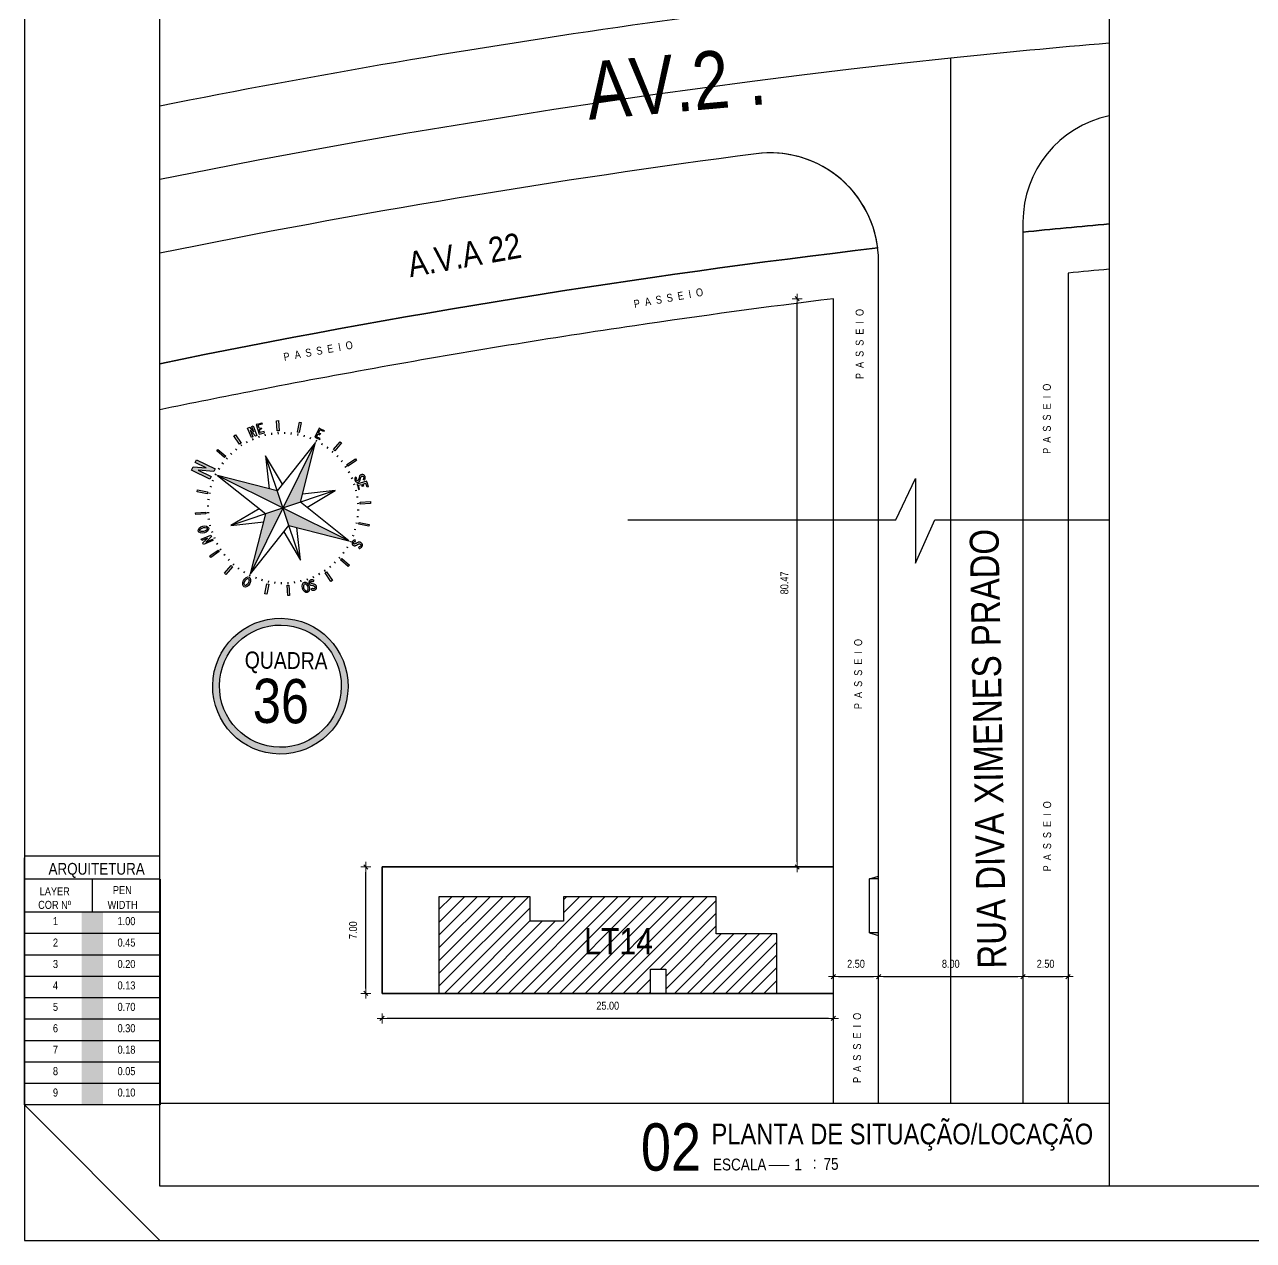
# Model space of a CAD drawing. Header units: millimetres. Extents: x -677 to -23, y -135 to 1112.
# Drawn here: x -85.7 to -68.68, y 838.58 to 855.41 of the extents above; entities that cross this region are included whole.
import ezdxf
from ezdxf.enums import TextEntityAlignment as Align

# ---------------------------------------------------------------- set-up
doc = ezdxf.new("R2010")
doc.units = ezdxf.units.MM
doc.header["$LTSCALE"] = 20
doc.header["$MEASUREMENT"] = 0
doc.header["$PDSIZE"] = -5
for name, pattern in [('CONTINU', [0]), ('DASHDOT', [1, 0.5, -0.25, 0, -0.25]), ('DASHED2', [0.375, 0.25, -0.125])]:
    doc.linetypes.add(name, pattern=pattern)
doc.layers.get('0').update_dxf_attribs({"linetype": 'CONTINUOUS'})
doc.layers.get('Defpoints').update_dxf_attribs({"linetype": 'CONTINUOUS'})
for name, color, linetype in [('AR-ALV', 5, 'CONTINUOUS'), ('Bra-Rua Calçadas', 1, 'CONTINUOUS'), ('E-txt-g', 3, 'CONTINUOUS'), ('E-TXT-Y', 2, 'CONTINUOUS'), ('EIXO DAS VIAS', 252, 'DASHDOT'), ('Lotes', 2, 'CONTINUOUS'), ("PRANCHA - PROJETU'S", 7, 'CONTINUOUS'), ('TXT', 2, 'CONTINUOUS')]:
    doc.layers.add(name, color=color, linetype=linetype)
for name, color, linetype, lineweight in [('E-Pen-C', 4, 'CONTINUOUS', 15), ('E-Pen-G', 3, 'CONTINUOUS', 30), ('E-Txt-W', 7, 'CONTINUOUS', 20)]:
    doc.layers.add(name, color=color, linetype=linetype, lineweight=lineweight)
doc.styles.add('F2', font='swissc.ttf')
doc.styles.add('STYLE1', font='sanss___.ttf')
doc.dimstyles.new('DIMENSION-1', dxfattribs={"dimtxt": 0.11, "dimasz": 0.07, "dimexe": 1, "dimexo": 0, "dimgap": 0.12, "dimtad": 1, "dimzin": 7, "dimdsep": 46, "dimtxsty": 'F2', "dimblk1": 'TRACO', "dimblk2": 'TRACO', "dimsah": 1, "dimcen": 1, "dimse1": 1, "dimse2": 1, "dimclrd": 256, "dimclre": 256, "dimclrt": 6, "dimadec": 0, "dimazin": 0, "dimtfac": 1, "dimtix": 1, "dimtmove": 2, "dimatfit": 3, "dimldrblk": 'TRACO', "dimfxl": 1, "dimtolj": 1, "dimtzin": 0, "dimarcsym": 0})

# ---------------------------------------------------------------- blocks, each defined once
blk = doc.blocks.new('al-norte')
at = {"layer": 'TXT'}
for points in [[(0.055, 2.221), (-0.065, 2.532), (-0.092, 2.532), (-0.167, 2.532), (-0.167, 2.01), (-0.092, 2.01), (-0.092, 2.379), (0.055, 2.001), (0.131, 2.001), (0.131, 2.531), (0.055, 2.531)], [(0.007, 1.875), (0, 0), (0.333, 0.33)]]:
    blk.add_hatch(color=7, dxfattribs=at).paths.add_polyline_path(points)
h = blk.add_hatch(color=7, dxfattribs=at)
h.paths.add_polyline_path([(0, 0), (0.33, -0.333), (1.875, -0.007)])
h.paths.add_polyline_path([(0, 0), (-0.333, -0.33), (-0.007, -1.875)])
h.paths.add_polyline_path([(0, 0), (-0.33, 0.333), (-1.875, 0.007)])
at = {"layer": 'TXT', "color": 7}
for p, q in [((-0.092, 2.532), (-0.065, 2.532)), ((-0.065, 2.532), (0.055, 2.221)), ((0.055, 2.001), (-0.092, 2.379)), ((-1.135, 1.932), (-1.094, 1.956)), ((-1.003, 1.705), (-1.135, 1.932)), ((-1.094, 1.956), (-0.963, 1.728)), ((-0.596, 2.16), (-0.551, 2.172)), ((-0.528, 1.906), (-0.596, 2.16)), ((-0.551, 2.172), (-0.483, 1.919)), ((-0.483, 1.919), (-0.528, 1.906)), ((-0.323, 1.871), (-0.331, 1.917)), ((-0.159, 1.892), (-0.163, 1.938)), ((0.007, 1.898), (0.007, 1.945)), ((0.172, 1.891), (0.176, 1.937)), ((0.336, 1.868), (0.344, 1.915)), ((-1.083, 1.559), (-1.11, 1.597)), ((-0.963, 1.728), (-1.003, 1.705)), ((-0.943, 1.647), (-0.967, 1.688)), ((-0.796, 1.723), (-0.816, 1.766)), ((-0.643, 1.786), (-0.659, 1.83)), ((-0.485, 1.835), (-0.497, 1.881)), ((0.007, 1.875), (-0.33, 0.333)), ((-0.007, -1.875), (0.007, 1.875)), ((0.333, 0.33), (0.007, 1.875)), ((0.498, 1.832), (0.51, 1.877)), ((0.656, 1.782), (0.672, 1.826)), ((0.808, 1.718), (0.828, 1.76)), ((0.955, 1.641), (0.979, 1.681)), ((1.094, 1.551), (1.121, 1.59)), ((1.343, 1.446), (1.415, 1.635)), ((1.476, 1.683), (1.417, 1.527)), ((1.466, 1.692), (1.476, 1.683)), ((-1.736, 1.416), (-1.711, 1.444)), ((-1.54, 1.244), (-1.736, 1.416)), ((-1.711, 1.444), (-1.702, 1.454)), ((-1.702, 1.454), (-1.546, 1.396)), ((-1.662, 1.499), (-1.637, 1.528)), ((-1.546, 1.396), (-1.662, 1.499)), ((-1.654, 1.393), (-1.515, 1.272)), ((-1.463, 1.324), (-1.654, 1.393)), ((-1.637, 1.528), (-1.438, 1.353)), ((-1.515, 1.272), (-1.54, 1.244)), ((-1.438, 1.353), (-1.463, 1.324)), ((-1.338, 1.347), (-1.371, 1.38)), ((-1.215, 1.459), (-1.245, 1.495)), ((1.225, 1.45), (1.256, 1.486)), ((1.347, 1.338), (1.38, 1.371)), ((1.538, 1.43), (1.572, 1.393)), ((1.561, 1.452), (1.596, 1.414)), ((1.596, 1.414), (1.572, 1.393)), ((-1.949, 1.106), (-1.925, 1.146)), ((-1.721, 0.975), (-1.949, 1.106)), ((-1.925, 1.146), (-1.698, 1.015)), ((-1.698, 1.015), (-1.721, 0.975)), ((-1.641, 0.955), (-1.681, 0.979)), ((-1.551, 1.094), (-1.59, 1.121)), ((-1.45, 1.225), (-1.486, 1.256)), ((-0.998, -0.991), (0.998, 0.991)), ((-0.285, 0.538), (-0.991, 0.998)), ((0.991, -0.998), (-0.991, 0.998)), ((-0.991, 0.998), (-0.536, 0.289)), ((0.998, 0.991), (0.289, 0.536)), ((0.538, 0.285), (0.998, 0.991)), ((1.459, 1.215), (1.495, 1.245)), ((1.559, 1.083), (1.597, 1.11)), ((1.647, 0.943), (1.688, 0.967)), ((1.705, 1.003), (1.932, 1.135)), ((1.728, 0.963), (1.705, 1.003)), ((1.956, 1.094), (1.728, 0.963)), ((1.932, 1.135), (1.956, 1.094)), ((-1.782, 0.656), (-1.826, 0.672)), ((-1.718, 0.808), (-1.76, 0.828)), ((1.723, 0.796), (1.766, 0.816)), ((1.786, 0.643), (1.83, 0.659)), ((-2.169, 0.564), (-2.156, 0.609)), ((-1.915, 0.496), (-2.169, 0.564)), ((-2.156, 0.609), (-1.903, 0.541)), ((-1.903, 0.541), (-1.915, 0.496)), ((-1.868, 0.336), (-1.915, 0.344)), ((-1.832, 0.498), (-1.877, 0.51)), ((-1.875, 0.007), (-0.33, 0.333)), ((1.875, -0.007), (0.333, 0.33)), ((1.835, 0.485), (1.881, 0.497)), ((1.871, 0.323), (1.917, 0.331)), ((-1.898, 0.007), (-1.945, 0.007)), ((-1.891, 0.172), (-1.937, 0.176)), ((-1.875, 0.007), (-0.333, -0.33)), ((-1.875, 0.007), (1.875, -0.007)), ((1.892, 0.159), (1.938, 0.163)), ((1.986, 0.075), (1.986, 0.034)), ((2.246, 0.075), (1.986, 0.075)), ((1.986, 0.034), (1.986, -0.068)), ((2.017, 0.034), (2.1, 0.034)), ((2.017, -0.068), (2.017, 0.034)), ((2.1, 0.034), (2.1, -0.017)), ((2.132, 0.034), (2.214, 0.034)), ((2.132, 0.034), (2.132, -0.017)), ((2.214, -0.068), (2.214, 0.034)), ((2.246, 0.034), (2.246, 0.075)), ((2.246, 0.034), (2.246, -0.068)), ((-1.892, -0.159), (-1.938, -0.163)), ((-0.538, -0.285), (-0.998, -0.991)), ((0.33, -0.333), (1.875, -0.007)), ((0.991, -0.998), (0.536, -0.289)), ((1.891, -0.172), (1.937, -0.176)), ((1.898, -0.007), (1.945, -0.007)), ((1.986, -0.068), (2.017, -0.068)), ((2.132, -0.017), (2.1, -0.017)), ((2.246, -0.068), (2.214, -0.068)), ((-2.172, -0.551), (-1.919, -0.483)), ((-2.16, -0.596), (-2.172, -0.551)), ((-1.906, -0.528), (-2.16, -0.596)), ((-1.919, -0.483), (-1.906, -0.528)), ((-1.871, -0.323), (-1.917, -0.331)), ((-1.835, -0.485), (-1.881, -0.497)), ((-0.998, -0.991), (-0.289, -0.536)), ((-0.333, -0.33), (-0.007, -1.875)), ((-0.007, -1.875), (0.33, -0.333)), ((0.285, -0.538), (0.991, -0.998)), ((1.832, -0.498), (1.877, -0.51)), ((1.868, -0.336), (1.915, -0.344)), ((1.903, -0.541), (1.915, -0.496)), ((2.156, -0.609), (1.903, -0.541)), ((1.915, -0.496), (2.169, -0.564)), ((2.169, -0.564), (2.156, -0.609)), ((-1.786, -0.643), (-1.83, -0.659)), ((-1.723, -0.796), (-1.766, -0.816)), ((-1.647, -0.943), (-1.688, -0.967)), ((1.718, -0.808), (1.76, -0.828)), ((1.782, -0.656), (1.826, -0.672)), ((-1.956, -1.094), (-1.728, -0.963)), ((-1.932, -1.135), (-1.956, -1.094)), ((-1.705, -1.003), (-1.932, -1.135)), ((-1.728, -0.963), (-1.705, -1.003)), ((-1.559, -1.083), (-1.597, -1.11)), ((-1.459, -1.215), (-1.495, -1.245)), ((1.45, -1.225), (1.486, -1.256)), ((1.551, -1.094), (1.59, -1.121)), ((1.641, -0.955), (1.681, -0.979)), ((1.698, -1.015), (1.721, -0.975)), ((1.925, -1.146), (1.698, -1.015)), ((1.721, -0.975), (1.949, -1.106)), ((1.949, -1.106), (1.925, -1.146)), ((-1.556, -1.565), (-1.514, -1.564)), ((-1.556, -1.565), (-1.555, -1.58)), ((-1.516, -1.579), (-1.514, -1.564)), ((-1.454, -1.487), (-1.455, -1.494)), ((-1.455, -1.494), (-1.455, -1.502)), ((-1.455, -1.502), (-1.454, -1.51)), ((-1.453, -1.479), (-1.454, -1.487)), ((-1.454, -1.51), (-1.451, -1.525)), ((-1.451, -1.471), (-1.453, -1.479)), ((-1.448, -1.464), (-1.451, -1.471)), ((-1.451, -1.525), (-1.443, -1.555)), ((-1.444, -1.457), (-1.448, -1.464)), ((-1.439, -1.451), (-1.444, -1.457)), ((-1.443, -1.555), (-1.44, -1.57)), ((-1.44, -1.57), (-1.439, -1.578)), ((-1.434, -1.445), (-1.439, -1.451)), ((-1.428, -1.44), (-1.434, -1.445)), ((-1.421, -1.436), (-1.428, -1.44)), ((-1.414, -1.432), (-1.421, -1.436)), ((-1.407, -1.43), (-1.414, -1.432)), ((-1.411, -1.497), (-1.41, -1.49)), ((-1.409, -1.513), (-1.411, -1.497)), ((-1.41, -1.49), (-1.409, -1.486)), ((-1.409, -1.486), (-1.408, -1.483)), ((-1.406, -1.528), (-1.409, -1.513)), ((-1.408, -1.483), (-1.404, -1.476)), ((-1.399, -1.429), (-1.407, -1.43)), ((-1.4, -1.558), (-1.406, -1.528)), ((-1.404, -1.476), (-1.398, -1.471)), ((-1.397, -1.573), (-1.4, -1.558)), ((-1.391, -1.428), (-1.399, -1.429)), ((-1.398, -1.471), (-1.391, -1.467)), ((-1.383, -1.428), (-1.391, -1.428)), ((-1.391, -1.467), (-1.387, -1.466)), ((-1.387, -1.466), (-1.383, -1.465)), ((-1.375, -1.429), (-1.383, -1.428)), ((-1.383, -1.465), (-1.38, -1.465)), ((-1.347, -1.338), (-1.38, -1.371)), ((-1.38, -1.465), (-1.376, -1.467)), ((-1.376, -1.467), (-1.372, -1.468)), ((-1.368, -1.43), (-1.375, -1.429)), ((-1.372, -1.468), (-1.369, -1.471)), ((-1.369, -1.471), (-1.363, -1.476)), ((-1.36, -1.432), (-1.368, -1.43)), ((-1.363, -1.476), (-1.358, -1.482)), ((-1.353, -1.436), (-1.36, -1.432)), ((-1.358, -1.482), (-1.354, -1.489)), ((-1.354, -1.489), (-1.352, -1.496)), ((-1.347, -1.44), (-1.353, -1.436)), ((-1.352, -1.496), (-1.35, -1.503)), ((-1.35, -1.511), (-1.351, -1.527)), ((-1.351, -1.527), (-1.312, -1.53)), ((-1.35, -1.503), (-1.35, -1.511)), ((-1.341, -1.445), (-1.347, -1.44)), ((-1.335, -1.45), (-1.341, -1.445)), ((-1.33, -1.456), (-1.335, -1.45)), ((-1.325, -1.463), (-1.33, -1.456)), ((-1.321, -1.469), (-1.325, -1.463)), ((-1.318, -1.476), (-1.321, -1.469)), ((-1.315, -1.484), (-1.318, -1.476)), ((-1.313, -1.491), (-1.315, -1.484)), ((-1.313, -1.499), (-1.313, -1.491)), ((-1.312, -1.53), (-1.313, -1.499)), ((-1.225, -1.45), (-1.256, -1.486)), ((-1.094, -1.551), (-1.121, -1.59)), ((1.083, -1.559), (1.11, -1.597)), ((1.215, -1.459), (1.245, -1.495)), ((1.354, -1.453), (1.278, -1.521)), ((1.278, -1.521), (1.299, -1.545)), ((1.299, -1.545), (1.375, -1.476)), ((1.338, -1.347), (1.371, -1.38)), ((1.385, -1.425), (1.354, -1.453)), ((1.375, -1.476), (1.43, -1.538)), ((1.559, -1.619), (1.385, -1.425)), ((1.43, -1.538), (1.393, -1.572)), ((1.414, -1.596), (1.393, -1.572)), ((1.452, -1.561), (1.414, -1.596)), ((1.429, -1.375), (1.428, -1.383)), ((1.428, -1.383), (1.428, -1.391)), ((1.428, -1.391), (1.429, -1.399)), ((1.43, -1.368), (1.429, -1.375)), ((1.429, -1.399), (1.43, -1.407)), ((1.432, -1.36), (1.43, -1.368)), ((1.43, -1.407), (1.432, -1.414)), ((1.436, -1.353), (1.432, -1.36)), ((1.432, -1.414), (1.436, -1.421)), ((1.44, -1.347), (1.436, -1.353)), ((1.436, -1.421), (1.44, -1.428)), ((1.445, -1.341), (1.44, -1.347)), ((1.44, -1.428), (1.445, -1.434)), ((1.45, -1.335), (1.445, -1.341)), ((1.445, -1.434), (1.451, -1.439)), ((1.456, -1.33), (1.45, -1.335)), ((1.451, -1.439), (1.457, -1.444)), ((1.452, -1.561), (1.507, -1.623)), ((1.463, -1.325), (1.456, -1.33)), ((1.457, -1.444), (1.464, -1.448)), ((1.469, -1.321), (1.463, -1.325)), ((1.464, -1.448), (1.471, -1.451)), ((1.465, -1.38), (1.467, -1.376)), ((1.465, -1.383), (1.465, -1.38)), ((1.466, -1.387), (1.465, -1.383)), ((1.467, -1.391), (1.466, -1.387)), ((1.467, -1.376), (1.468, -1.372)), ((1.471, -1.398), (1.467, -1.391)), ((1.468, -1.372), (1.471, -1.369)), ((1.476, -1.318), (1.469, -1.321)), ((1.471, -1.369), (1.476, -1.363)), ((1.476, -1.404), (1.471, -1.398)), ((1.471, -1.451), (1.479, -1.453)), ((1.484, -1.315), (1.476, -1.318)), ((1.476, -1.363), (1.482, -1.358)), ((1.483, -1.408), (1.476, -1.404)), ((1.479, -1.453), (1.487, -1.454)), ((1.482, -1.358), (1.489, -1.354)), ((1.486, -1.409), (1.483, -1.408)), ((1.491, -1.313), (1.484, -1.315)), ((1.49, -1.41), (1.486, -1.409)), ((1.487, -1.454), (1.494, -1.455)), ((1.489, -1.354), (1.496, -1.352)), ((1.497, -1.411), (1.49, -1.41)), ((1.499, -1.313), (1.491, -1.313)), ((1.494, -1.455), (1.502, -1.455)), ((1.496, -1.352), (1.503, -1.35)), ((1.513, -1.409), (1.497, -1.411)), ((1.53, -1.312), (1.499, -1.313)), ((1.502, -1.455), (1.51, -1.454)), ((1.503, -1.35), (1.511, -1.35)), ((1.51, -1.454), (1.525, -1.451)), ((1.511, -1.35), (1.527, -1.351)), ((1.528, -1.406), (1.513, -1.409)), ((1.525, -1.451), (1.555, -1.443)), ((1.527, -1.351), (1.53, -1.312)), ((1.558, -1.4), (1.528, -1.406)), ((1.555, -1.443), (1.57, -1.44)), ((1.573, -1.397), (1.558, -1.4)), ((1.579, -1.516), (1.564, -1.514)), ((1.565, -1.556), (1.564, -1.514)), ((1.565, -1.556), (1.58, -1.555)), ((1.57, -1.44), (1.578, -1.439)), ((1.589, -1.395), (1.573, -1.397)), ((1.578, -1.439), (1.586, -1.439)), ((1.587, -1.516), (1.579, -1.516)), ((1.58, -1.555), (1.595, -1.553)), ((1.586, -1.439), (1.594, -1.439)), ((1.595, -1.515), (1.587, -1.516)), ((1.596, -1.395), (1.589, -1.395)), ((1.594, -1.439), (1.602, -1.44)), ((1.602, -1.513), (1.595, -1.515)), ((1.595, -1.553), (1.61, -1.549)), ((1.604, -1.395), (1.596, -1.395)), ((1.602, -1.44), (1.609, -1.442)), ((1.609, -1.51), (1.602, -1.513)), ((1.612, -1.396), (1.604, -1.395)), ((1.609, -1.442), (1.616, -1.446)), ((1.616, -1.506), (1.609, -1.51)), ((1.61, -1.549), (1.624, -1.544)), ((1.619, -1.399), (1.612, -1.396)), ((1.616, -1.446), (1.622, -1.451)), ((1.623, -1.501), (1.616, -1.506)), ((1.626, -1.402), (1.619, -1.399)), ((1.622, -1.451), (1.628, -1.457)), ((1.628, -1.495), (1.623, -1.501)), ((1.624, -1.544), (1.631, -1.54)), ((1.633, -1.406), (1.626, -1.402)), ((1.628, -1.457), (1.631, -1.465)), ((1.632, -1.488), (1.628, -1.495)), ((1.631, -1.465), (1.633, -1.473)), ((1.631, -1.54), (1.638, -1.536)), ((1.633, -1.484), (1.632, -1.488)), ((1.639, -1.41), (1.633, -1.406)), ((1.633, -1.473), (1.634, -1.481)), ((1.634, -1.481), (1.633, -1.484)), ((1.638, -1.536), (1.644, -1.532)), ((1.645, -1.416), (1.639, -1.41)), ((1.644, -1.532), (1.649, -1.526)), ((1.65, -1.421), (1.645, -1.416)), ((1.649, -1.526), (1.658, -1.513)), ((1.655, -1.428), (1.65, -1.421)), ((1.659, -1.434), (1.655, -1.428)), ((1.658, -1.513), (1.667, -1.5)), ((1.663, -1.441), (1.659, -1.434)), ((1.666, -1.448), (1.663, -1.441)), ((1.669, -1.455), (1.666, -1.448)), ((1.667, -1.5), (1.67, -1.493)), ((1.671, -1.463), (1.669, -1.455)), ((1.67, -1.493), (1.672, -1.485)), ((1.672, -1.47), (1.671, -1.463)), ((1.673, -1.478), (1.672, -1.47)), ((1.672, -1.485), (1.673, -1.478)), ((-1.555, -1.58), (-1.553, -1.595)), ((-1.553, -1.595), (-1.549, -1.61)), ((-1.549, -1.61), (-1.544, -1.624)), ((-1.544, -1.624), (-1.54, -1.631)), ((-1.54, -1.631), (-1.536, -1.638)), ((-1.536, -1.638), (-1.532, -1.644)), ((-1.532, -1.644), (-1.526, -1.649)), ((-1.526, -1.649), (-1.513, -1.658)), ((-1.516, -1.587), (-1.516, -1.579)), ((-1.515, -1.595), (-1.516, -1.587)), ((-1.513, -1.602), (-1.515, -1.595)), ((-1.51, -1.609), (-1.513, -1.602)), ((-1.513, -1.658), (-1.5, -1.667)), ((-1.506, -1.616), (-1.51, -1.609)), ((-1.501, -1.623), (-1.506, -1.616)), ((-1.495, -1.628), (-1.501, -1.623)), ((-1.5, -1.667), (-1.493, -1.67)), ((-1.488, -1.632), (-1.495, -1.628)), ((-1.493, -1.67), (-1.485, -1.672)), ((-1.484, -1.633), (-1.488, -1.632)), ((-1.485, -1.672), (-1.478, -1.673)), ((-1.481, -1.634), (-1.484, -1.633)), ((-1.473, -1.633), (-1.481, -1.634)), ((-1.478, -1.673), (-1.47, -1.672)), ((-1.465, -1.631), (-1.473, -1.633)), ((-1.47, -1.672), (-1.463, -1.671)), ((-1.457, -1.628), (-1.465, -1.631)), ((-1.463, -1.671), (-1.455, -1.669)), ((-1.451, -1.622), (-1.457, -1.628)), ((-1.455, -1.669), (-1.448, -1.666)), ((-1.446, -1.616), (-1.451, -1.622)), ((-1.448, -1.666), (-1.441, -1.663)), ((-1.442, -1.609), (-1.446, -1.616)), ((-1.44, -1.602), (-1.442, -1.609)), ((-1.441, -1.663), (-1.434, -1.659)), ((-1.439, -1.594), (-1.44, -1.602)), ((-1.439, -1.578), (-1.439, -1.586)), ((-1.439, -1.586), (-1.439, -1.594)), ((-1.434, -1.659), (-1.428, -1.655)), ((-1.428, -1.655), (-1.421, -1.65)), ((-1.421, -1.65), (-1.416, -1.645)), ((-1.416, -1.645), (-1.41, -1.639)), ((-1.41, -1.639), (-1.406, -1.633)), ((-1.406, -1.633), (-1.402, -1.626)), ((-1.402, -1.626), (-1.399, -1.619)), ((-1.399, -1.619), (-1.396, -1.612)), ((-1.395, -1.589), (-1.397, -1.573)), ((-1.396, -1.612), (-1.395, -1.604)), ((-1.395, -1.596), (-1.395, -1.589)), ((-1.395, -1.604), (-1.395, -1.596)), ((-1.146, -1.925), (-1.015, -1.698)), ((-0.975, -1.721), (-1.106, -1.949)), ((-1.015, -1.698), (-0.975, -1.721)), ((-0.955, -1.641), (-0.979, -1.681)), ((-0.808, -1.718), (-0.828, -1.76)), ((-0.656, -1.782), (-0.672, -1.826)), ((-0.498, -1.832), (-0.51, -1.877)), ((-0.336, -1.868), (-0.344, -1.915)), ((0.323, -1.871), (0.331, -1.917)), ((0.485, -1.835), (0.497, -1.881)), ((0.643, -1.786), (0.659, -1.83)), ((0.796, -1.723), (0.816, -1.766)), ((0.943, -1.647), (0.967, -1.688)), ((0.963, -1.728), (1.003, -1.705)), ((1.094, -1.956), (0.963, -1.728)), ((1.003, -1.705), (1.135, -1.932)), ((1.431, -1.691), (1.507, -1.623)), ((1.452, -1.715), (1.431, -1.691)), ((1.528, -1.646), (1.452, -1.715)), ((1.528, -1.646), (1.559, -1.619)), ((-1.106, -1.949), (-1.146, -1.925)), ((-0.609, -2.156), (-0.541, -1.903)), ((-0.564, -2.169), (-0.609, -2.156)), ((-0.496, -1.915), (-0.564, -2.169)), ((-0.541, -1.903), (-0.496, -1.915)), ((-0.172, -1.891), (-0.176, -1.937)), ((-0.071, -2.206), (-0.04, -2.176)), ((-0.062, -2.027), (-0.063, -2.035)), ((-0.063, -2.035), (-0.063, -2.043)), ((-0.063, -2.043), (-0.062, -2.05)), ((-0.06, -2.019), (-0.062, -2.027)), ((-0.062, -2.05), (-0.06, -2.058)), ((-0.057, -2.012), (-0.06, -2.019)), ((-0.06, -2.058), (-0.058, -2.065)), ((-0.058, -2.065), (-0.054, -2.072)), ((-0.053, -2.005), (-0.057, -2.012)), ((-0.054, -2.072), (-0.05, -2.079)), ((-0.049, -1.999), (-0.053, -2.005)), ((-0.05, -2.079), (-0.045, -2.085)), ((-0.044, -1.993), (-0.049, -1.999)), ((-0.045, -2.085), (-0.039, -2.091)), ((-0.038, -1.988), (-0.044, -1.993)), ((-0.031, -2.189), (-0.04, -2.176)), ((-0.039, -2.091), (-0.034, -2.096)), ((-0.032, -1.983), (-0.038, -1.988)), ((-0.034, -2.096), (-0.021, -2.105)), ((-0.025, -1.979), (-0.032, -1.983)), ((-0.026, -2.194), (-0.031, -2.189)), ((-0.02, -2.199), (-0.026, -2.194)), ((-0.018, -1.975), (-0.025, -1.979)), ((-0.021, -2.105), (0.005, -2.121)), ((-0.02, -2.037), (-0.019, -2.029)), ((-0.019, -2.045), (-0.02, -2.037)), ((-0.014, -2.203), (-0.02, -2.199)), ((-0.019, -2.029), (-0.017, -2.021)), ((-0.017, -2.048), (-0.019, -2.045)), ((-0.011, -1.973), (-0.018, -1.975)), ((-0.017, -2.021), (-0.015, -2.018)), ((-0.015, -2.051), (-0.017, -2.048)), ((-0.015, -2.018), (-0.012, -2.015)), ((-0.01, -2.057), (-0.015, -2.051)), ((-0.012, -2.015), (-0.01, -2.013)), ((-0.003, -1.972), (-0.011, -1.973)), ((-0.01, -2.013), (-0.006, -2.011)), ((0.002, -2.067), (-0.01, -2.057)), ((-0.007, -1.898), (-0.007, -1.945)), ((-0.006, -2.011), (-0.002, -2.01)), ((0.005, -1.971), (-0.003, -1.972)), ((-0.002, -2.01), (0.002, -2.009)), ((0.002, -2.009), (0.01, -2.009)), ((0.014, -2.077), (0.002, -2.067)), ((0.013, -1.971), (0.005, -1.971)), ((0.005, -2.121), (0.018, -2.13)), ((0.01, -2.009), (0.018, -2.01)), ((0.02, -1.972), (0.013, -1.971)), ((0.039, -2.095), (0.014, -2.077)), ((0.018, -2.01), (0.025, -2.012)), ((0.018, -2.13), (0.024, -2.136)), ((0.028, -1.974), (0.02, -1.972)), ((0.024, -2.136), (0.029, -2.141)), ((0.025, -2.012), (0.032, -2.016)), ((0.036, -1.976), (0.028, -1.974)), ((0.029, -2.141), (0.035, -2.147)), ((0.037, -2.199), (0.031, -2.205)), ((0.032, -2.016), (0.038, -2.02)), ((0.035, -2.147), (0.039, -2.154)), ((0.043, -1.978), (0.036, -1.976)), ((0.041, -2.192), (0.037, -2.199)), ((0.038, -2.02), (0.043, -2.026)), ((0.051, -2.104), (0.039, -2.095)), ((0.039, -2.154), (0.043, -2.161)), ((0.044, -2.184), (0.041, -2.192)), ((0.05, -1.982), (0.043, -1.978)), ((0.043, -2.026), (0.053, -2.038)), ((0.043, -2.161), (0.045, -2.168)), ((0.045, -2.176), (0.044, -2.184)), ((0.045, -2.168), (0.045, -2.176)), ((0.056, -1.986), (0.05, -1.982)), ((0.063, -2.113), (0.051, -2.104)), ((0.053, -2.038), (0.084, -2.014)), ((0.062, -1.991), (0.056, -1.986)), ((0.084, -2.014), (0.062, -1.991)), ((0.069, -2.119), (0.063, -2.113)), ((0.074, -2.125), (0.069, -2.119)), ((0.078, -2.131), (0.074, -2.125)), ((0.077, -2.206), (0.08, -2.199)), ((0.081, -2.138), (0.078, -2.131)), ((0.08, -2.199), (0.083, -2.191)), ((0.084, -2.145), (0.081, -2.138)), ((0.083, -2.191), (0.085, -2.184)), ((0.086, -2.153), (0.084, -2.145)), ((0.085, -2.184), (0.086, -2.176)), ((0.086, -2.161), (0.086, -2.153)), ((0.087, -2.168), (0.086, -2.161)), ((0.086, -2.176), (0.087, -2.168)), ((0.159, -1.892), (0.163, -1.938)), ((0.483, -1.919), (0.528, -1.906)), ((0.551, -2.172), (0.483, -1.919)), ((0.528, -1.906), (0.596, -2.16)), ((0.596, -2.16), (0.551, -2.172)), ((1.135, -1.932), (1.094, -1.956)), ((-0.071, -2.206), (-0.06, -2.216)), ((-0.06, -2.216), (-0.048, -2.226)), ((-0.048, -2.226), (-0.035, -2.234)), ((-0.035, -2.234), (-0.021, -2.241)), ((-0.021, -2.241), (-0.014, -2.244)), ((-0.007, -2.207), (-0.014, -2.203)), ((-0.014, -2.244), (-0.007, -2.246)), ((0.001, -2.209), (-0.007, -2.207)), ((-0.007, -2.246), (0.001, -2.247)), ((0.009, -2.21), (0.001, -2.209)), ((0.001, -2.247), (0.009, -2.247)), ((0.017, -2.21), (0.009, -2.21)), ((0.009, -2.247), (0.024, -2.245)), ((0.025, -2.208), (0.017, -2.21)), ((0.024, -2.245), (0.04, -2.242)), ((0.028, -2.207), (0.025, -2.208)), ((0.031, -2.205), (0.028, -2.207)), ((0.04, -2.242), (0.047, -2.239)), ((0.047, -2.239), (0.054, -2.236)), ((0.054, -2.236), (0.06, -2.231)), ((0.06, -2.231), (0.065, -2.226)), ((0.065, -2.226), (0.07, -2.219)), ((0.07, -2.219), (0.074, -2.213)), ((0.074, -2.213), (0.077, -2.206))]:
    blk.add_line(p, q, dxfattribs=at)
for points in [[(-0.092, 2.379), (-0.092, 2.01), (-0.167, 2.01), (-0.167, 2.532), (-0.092, 2.532)], [(0.055, 2.221), (0.055, 2.531), (0.131, 2.531), (0.131, 2.001), (0.055, 2.001)], [(1.415, 1.635), (1.292, 1.498), (1.264, 1.523), (1.438, 1.717), (1.466, 1.692)], [(1.417, 1.527), (1.52, 1.643), (1.549, 1.617), (1.372, 1.42), (1.343, 1.446)], [(1.646, 1.528), (1.619, 1.559), (1.425, 1.385), (1.453, 1.354)], [(1.453, 1.354), (1.521, 1.278), (1.545, 1.299), (1.476, 1.375)], [(1.476, 1.375), (1.538, 1.43)], [(1.561, 1.452), (1.623, 1.507)], [(1.646, 1.528), (1.715, 1.452), (1.691, 1.431), (1.623, 1.507)]]:
    blk.add_lwpolyline(points, dxfattribs=at)
for points in [[(0.564, 2.169), (0.609, 2.156), (0.541, 1.903), (0.496, 1.915)], [(1.106, 1.949), (1.146, 1.925), (1.015, 1.698), (0.975, 1.721)], [(2.16, 0.596), (2.172, 0.551), (1.919, 0.483), (1.906, 0.528)]]:
    blk.add_lwpolyline(points, close=True, dxfattribs=at)
for centre, major_axis in [((-1.391, 1.585), (-0.089, 0.105)), ((-2.109, 0.002), (-0.138, 0.003)), ((-1.563, -1.416), (-0.104, -0.09))]:
    blk.add_ellipse(centre, major_axis=major_axis, ratio=0.637019, dxfattribs=at)
for points in [[(-1.455, 1.661), (-1.459, 1.657), (-1.463, 1.651), (-1.464, 1.626), (-1.461, 1.608), (-1.436, 1.557), (-1.403, 1.524), (-1.353, 1.502), (-1.337, 1.504), (-1.324, 1.511), (-1.319, 1.517), (-1.319, 1.553), (-1.327, 1.58), (-1.361, 1.628), (-1.385, 1.648), (-1.428, 1.668), (-1.444, 1.666), (-1.453, 1.662), (-1.454, 1.661), (-1.455, 1.661)], [(-2.208, 0.004), (-2.208, -0.001), (-2.206, -0.008), (-2.188, -0.025), (-2.172, -0.034), (-2.118, -0.05), (-2.071, -0.047), (-2.022, -0.024), (-2.012, -0.011), (-2.009, 0.004), (-2.01, 0.012), (-2.037, 0.036), (-2.063, 0.047), (-2.121, 0.053), (-2.153, 0.049), (-2.195, 0.029), (-2.205, 0.016), (-2.208, 0.007), (-2.208, 0.006), (-2.208, 0.004)], [(-1.638, -1.481), (-1.634, -1.484), (-1.628, -1.488), (-1.603, -1.489), (-1.586, -1.486), (-1.534, -1.46), (-1.502, -1.427), (-1.481, -1.376), (-1.483, -1.36), (-1.49, -1.347), (-1.497, -1.342), (-1.533, -1.343), (-1.559, -1.352), (-1.607, -1.386), (-1.627, -1.411), (-1.645, -1.454), (-1.644, -1.47), (-1.639, -1.478), (-1.639, -1.48), (-1.638, -1.481)]]:
    blk.add_open_spline(points, degree=3, knots=[0, 0, 0, 0, 0.588202, 0.588202, 1.176405, 1.176405, 2.227826, 2.227826, 3.009715, 3.009715, 3.791604, 3.791604, 4.573494, 4.573494, 5.355383, 5.355383, 6.13445, 6.13445, 6.283185, 6.283185, 6.283185, 6.283185], dxfattribs=at)
blk = doc.blocks.new('NUM_quadra')
at = {"linetype": 'CONTINU'}
h = blk.add_hatch(color=7, dxfattribs=at)
edge = h.paths.add_edge_path(flags=17)
edge.add_arc((0, 0), 0.18, 0, 360)
edge = h.paths.add_edge_path()
edge.add_arc((0, 0), 0.2, 0, 360)
at = {"color": 7}
for radius in [0.2, 0.18]:
    blk.add_circle((0, 0), radius, dxfattribs=at)
at = {"color": 7, "linetype": 'Continuous', "style": 'F2'}
blk.add_text('QUADRA', height=0.05, dxfattribs=at).set_placement((-0.1062, 0.0509))
at = {"color": 7, "style": 'STYLE1'}
blk.add_attdef('00', text='', height=0.13, dxfattribs=at).set_placement((0, -0.1066), align=Align.CENTER)
blk = doc.blocks.new('TRACO')
at = {"layer": 'E-Pen-C'}
for p, q in [((-1, 0), (1, 0)), ((0, 1), (0, -1))]:
    blk.add_line(p, q, dxfattribs=at)
at = {"layer": 'E-Pen-G'}
blk.add_line((-0.42, -0.42), (0.42, 0.42), dxfattribs=at)
blk = doc.blocks.new('*D588')
at = {"color": 4, "lineweight": -2}
blk.add_line((-75.002, 843.818), (-75.002, 851.545), dxfattribs=at)
at = {"layer": 'Defpoints', "color": 0, "linetype": 'Continuous'}
for p in [(-75.002, 851.615), (-74.5, 851.615), (-74.5, 843.748)]:
    blk.add_point(p, dxfattribs=at)
at = {"color": 4, "linetype": 'Continuous', "lineweight": -2, "xscale": 0.07, "yscale": 0.07, "zscale": 0.07}
for p, rotation in [((-75.002, 851.615), 90), ((-75.002, 843.748), 270)]:
    blk.add_blockref('TRACO', p, dxfattribs=dict(at, rotation=rotation))
at = {"color": 4, "linetype": 'Continuous', "insert": (-75.178, 847.681), "char_height": 0.11, "attachment_point": 5, "rotation": 90, "style": 'F2'}
blk.add_mtext('\\A1;80.47', dxfattribs=at)
blk = doc.blocks.new('*D589')
at = {"color": 4, "lineweight": -2}
blk.add_line((-74.43, 842.231), (-73.945, 842.231), dxfattribs=at)
at = {"layer": 'Defpoints', "color": 0, "linetype": 'Continuous'}
for p in [(-74.5, 843.748), (-73.875, 843.748), (-73.875, 842.231)]:
    blk.add_point(p, dxfattribs=at)
at = {"color": 4, "linetype": 'Continuous', "lineweight": -2, "xscale": 0.07, "yscale": 0.07, "zscale": 0.07, "rotation": 180}
blk.add_blockref('TRACO', (-74.5, 842.231), dxfattribs=at)
at = {"color": 4, "linetype": 'Continuous', "lineweight": -2, "xscale": 0.07, "yscale": 0.07, "zscale": 0.07}
blk.add_blockref('TRACO', (-73.875, 842.231), dxfattribs=at)
at = {"color": 4, "linetype": 'Continuous', "insert": (-74.187, 842.407), "char_height": 0.11, "attachment_point": 5, "style": 'F2'}
blk.add_mtext('\\A1;2.50', dxfattribs=at)
blk = doc.blocks.new('*D590')
at = {"color": 4, "lineweight": -2}
blk.add_line((-73.805, 842.231), (-71.945, 842.231), dxfattribs=at)
at = {"layer": 'Defpoints', "color": 0, "linetype": 'Continuous'}
for p in [(-73.875, 843.748), (-71.875, 842.281), (-71.875, 842.231)]:
    blk.add_point(p, dxfattribs=at)
at = {"color": 4, "linetype": 'Continuous', "lineweight": -2, "xscale": 0.07, "yscale": 0.07, "zscale": 0.07, "rotation": 180}
blk.add_blockref('TRACO', (-73.875, 842.231), dxfattribs=at)
at = {"color": 4, "linetype": 'Continuous', "lineweight": -2, "xscale": 0.07, "yscale": 0.07, "zscale": 0.07}
blk.add_blockref('TRACO', (-71.875, 842.231), dxfattribs=at)
at = {"color": 4, "linetype": 'Continuous', "insert": (-72.875, 842.407), "char_height": 0.11, "attachment_point": 5, "style": 'F2'}
blk.add_mtext('\\A1;8.00', dxfattribs=at)
blk = doc.blocks.new('*D591')
at = {"color": 4, "lineweight": -2}
blk.add_line((-71.805, 842.231), (-71.32, 842.231), dxfattribs=at)
at = {"layer": 'Defpoints', "color": 0, "linetype": 'Continuous'}
for p in [(-71.875, 842.281), (-71.25, 842.281), (-71.25, 842.231)]:
    blk.add_point(p, dxfattribs=at)
at = {"color": 4, "linetype": 'Continuous', "lineweight": -2, "xscale": 0.07, "yscale": 0.07, "zscale": 0.07, "rotation": 180}
blk.add_blockref('TRACO', (-71.875, 842.231), dxfattribs=at)
at = {"color": 4, "linetype": 'Continuous', "lineweight": -2, "xscale": 0.07, "yscale": 0.07, "zscale": 0.07}
blk.add_blockref('TRACO', (-71.25, 842.231), dxfattribs=at)
at = {"color": 4, "linetype": 'Continuous', "insert": (-71.562, 842.407), "char_height": 0.11, "attachment_point": 5, "style": 'F2'}
blk.add_mtext('\\A1;2.50', dxfattribs=at)
blk = doc.blocks.new('*D592')
at = {"color": 4, "lineweight": -2}
blk.add_line((-74.57, 841.651), (-80.68, 841.651), dxfattribs=at)
at = {"layer": 'Defpoints', "color": 0, "linetype": 'Continuous'}
for p in [(-80.75, 841.998), (-74.5, 841.998), (-80.75, 841.651)]:
    blk.add_point(p, dxfattribs=at)
at = {"color": 4, "linetype": 'Continuous', "lineweight": -2, "xscale": 0.07, "yscale": 0.07, "zscale": 0.07, "rotation": 180}
blk.add_blockref('TRACO', (-80.75, 841.651), dxfattribs=at)
at = {"color": 4, "linetype": 'Continuous', "lineweight": -2, "xscale": 0.07, "yscale": 0.07, "zscale": 0.07}
blk.add_blockref('TRACO', (-74.5, 841.651), dxfattribs=at)
at = {"color": 4, "linetype": 'Continuous', "insert": (-77.625, 841.827), "char_height": 0.11, "attachment_point": 5, "style": 'F2'}
blk.add_mtext('\\A1;25.00', dxfattribs=at)
blk = doc.blocks.new('*D593')
at = {"color": 4, "lineweight": -2}
blk.add_line((-80.975, 842.068), (-80.975, 843.678), dxfattribs=at)
at = {"layer": 'Defpoints', "color": 0, "linetype": 'Continuous'}
for p in [(-80.975, 843.748), (-80.75, 843.748), (-80.75, 841.998)]:
    blk.add_point(p, dxfattribs=at)
at = {"color": 4, "linetype": 'Continuous', "lineweight": -2, "xscale": 0.07, "yscale": 0.07, "zscale": 0.07}
for p, rotation in [((-80.975, 843.748), 90), ((-80.975, 841.998), 270)]:
    blk.add_blockref('TRACO', p, dxfattribs=dict(at, rotation=rotation))
at = {"color": 4, "linetype": 'Continuous', "insert": (-81.151, 842.873), "char_height": 0.11, "attachment_point": 5, "rotation": 90, "style": 'F2'}
blk.add_mtext('\\A1;7.00', dxfattribs=at)
blk = doc.blocks.new('IND_DES')
at = {"layer": 'E-Txt-W', "color": 7}
blk.add_line((0.027, -0.243), (0.198, -0.243), dxfattribs=at)
at = {"layer": 'E-txt-g', "color": 7, "style": 'F2'}
for s, p in [('ESCALA', (-0.446, -0.286)), ('1', (0.243, -0.286)), (':', (0.399, -0.271))]:
    blk.add_text(s, height=0.1, dxfattribs=at).set_placement(p)
blk.add_attdef('ESCALA', (0.49, -0.281), '', height=0.1, dxfattribs=at)
at = {"layer": 'E-Txt-W', "color": 6, "style": 'F2'}
blk.add_attdef('00', text='', height=0.4, dxfattribs=at).set_placement((-0.708, -0.288), align=Align.CENTER)
at = {"layer": 'E-TXT-Y', "color": 7, "style": 'F2'}
for tag, p in [('PROJETO', (-0.456, 0.183)), ('DESENHO', (-0.458, -0.066))]:
    blk.add_attdef(tag, p, '', height=0.175, dxfattribs=at)

msp = doc.modelspace()

# ---------------------------------------------------------------- hatches: boundary and pattern name
at = {"linetype": 'Continuous'}
h = msp.add_hatch(dxfattribs=at)
h.set_pattern_fill('ANSI31', style=0)
h.set_pattern_definition([(45, (-84.41893, 307.66377), (-0.088388348, 0.088388348), [])])
h.paths.add_polyline_path([(-75.285, 842.823), (-76.122, 842.823), (-76.122, 843.335), (-78.237, 843.335), (-78.237, 842.998), (-78.699, 842.998), (-78.699, 843.335), (-79.962, 843.335), (-79.962, 841.998), (-77.035, 841.998), (-77.035, 842.335), (-76.822, 842.335), (-76.822, 841.998), (-75.285, 841.998)])
h.paths.add_polyline_path([(-78.045, 842.445), (-76.908, 842.445), (-76.908, 842.997), (-78.045, 842.997)], flags=24)
at = {"layer": "PRANCHA - PROJETU'S"}
h = msp.add_hatch(color=1, dxfattribs=at)
h.set_gradient(color1=(255, 0, 0), color2=(255, 0, 0), tint=1)
h.paths.add_polyline_path([(-84.613, 843.122), (-84.91, 843.122), (-84.91, 842.826), (-84.613, 842.826)])
h = msp.add_hatch(color=2, dxfattribs=at)
h.set_gradient(color1=(255, 255, 0), color2=(255, 255, 0), tint=1)
h.paths.add_polyline_path([(-84.613, 842.529), (-84.613, 842.826), (-84.91, 842.826), (-84.91, 842.529)])
h = msp.add_hatch(color=3, dxfattribs=at)
h.set_gradient(color1=(0, 255, 0), color2=(0, 255, 0), tint=1)
h.paths.add_polyline_path([(-84.613, 842.529), (-84.91, 842.529), (-84.91, 842.233), (-84.613, 842.233)])
h = msp.add_hatch(color=4, dxfattribs=at)
h.set_gradient(color1=(0, 255, 255), color2=(0, 255, 255), tint=1)
h.paths.add_polyline_path([(-84.613, 842.233), (-84.91, 842.233), (-84.91, 841.936), (-84.613, 841.936)])
h = msp.add_hatch(color=5, dxfattribs=at)
h.set_gradient(color1=(0, 0, 255), color2=(0, 0, 255), tint=1)
h.paths.add_polyline_path([(-84.613, 841.936), (-84.91, 841.936), (-84.91, 841.639), (-84.613, 841.639)])
h = msp.add_hatch(color=6, dxfattribs=at)
h.set_gradient(color1=(255, 0, 255), color2=(255, 0, 255), tint=1)
h.paths.add_polyline_path([(-84.613, 841.639), (-84.91, 841.639), (-84.91, 841.343), (-84.613, 841.343)])
h = msp.add_hatch(color=7, dxfattribs=at)
h.set_gradient(color1=(255, 255, 255), tint=1)
h.paths.add_polyline_path([(-84.613, 841.343), (-84.91, 841.343), (-84.91, 841.046), (-84.613, 841.046)])
h = msp.add_hatch(color=8, dxfattribs=at)
h.set_gradient(color1=(128, 128, 128), color2=(128, 128, 128), tint=1)
h.paths.add_polyline_path([(-84.613, 841.046), (-84.91, 841.046), (-84.91, 840.75), (-84.613, 840.75)])
h = msp.add_hatch(color=9, dxfattribs=at)
h.set_gradient(color1=(192, 192, 192), color2=(192, 192, 192), tint=1)
h.paths.add_polyline_path([(-84.613, 840.75), (-84.91, 840.75), (-84.91, 840.453), (-84.613, 840.453)])

# ---------------------------------------------------------------- linework, layer by layer
at = {"color": 5, "linetype": 'Continuous'}
msp.add_line((-70.683, 840.472), (-83.826, 840.472), dxfattribs=at)
msp.add_line((-70.683, 840.472), (-83.826, 840.472), dxfattribs=at)
at = {"color": 2}
msp.add_line((-83.826, 838.578), (-85.701, 840.453), dxfattribs=at)
msp.add_lwpolyline([(-85.701, 838.578), (-22.621, 838.578), (-22.621, 883.128), (-85.701, 883.128)], close=True, dxfattribs=at)
at = {"color": 5, "linetype": 'Continuous'}
msp.add_lwpolyline([(-83.826, 882.378), (-23.371, 882.378), (-23.371, 839.328), (-83.826, 839.328)], close=True, dxfattribs=at)
at = {"color": 7, "linetype": 'Continuous', "flags": 128}
msp.add_lwpolyline([(-77.345, 848.554), (-73.637, 848.554), (-73.361, 849.128), (-73.361, 847.956), (-73.097, 848.553), (-70.683, 848.553)], dxfattribs=at)
at = {"color": 5, "linetype": 'Continuous', "flags": 128}
msp.add_lwpolyline([(-79.962, 843.335), (-79.962, 841.998), (-77.035, 841.998), (-77.035, 842.335), (-76.822, 842.335), (-76.822, 841.998), (-75.285, 841.998), (-75.285, 842.823), (-76.122, 842.823), (-76.122, 843.335), (-78.237, 843.335), (-78.237, 842.998), (-78.699, 842.998), (-78.699, 843.335), (-79.962, 843.335)], dxfattribs=at)
at = {"layer": 'AR-ALV', "color": 8, "linetype": 'Continuous'}
for p, q in [((-74, 843.585), (-73.875, 843.623)), ((-73.875, 843.585), (-74, 843.585)), ((-74, 842.835), (-74, 843.585)), ((-73.875, 842.835), (-74, 842.835)), ((-74, 842.835), (-73.875, 842.798))]:
    msp.add_line(p, q, dxfattribs=at)
at = {"layer": 'Bra-Rua Calçadas', "color": 4}
for p, q in [((-71.875, 852.678), (-71.875, 840.472)), ((-71.875, 852.678), (-71.875, 840.472)), ((-73.875, 840.472), (-73.875, 852.134)), ((-73.875, 840.472), (-73.875, 852.134))]:
    msp.add_line(p, q, dxfattribs=at)
for points in [[(-83.826, 854.287, -0.027452), (-70.683, 856.165, -0.027452)], [(-83.826, 854.287, -0.027452), (-70.683, 856.165, -0.027452)], [(-70.683, 854.146, 0.354922), (-71.875, 852.678), (-71.875, 852.538, -0.002548), (-70.683, 852.651, -0.002548)], [(-70.683, 854.146, 0.354922), (-71.875, 852.678), (-71.875, 840.472)], [(-70.683, 854.146, 0.354922), (-71.875, 852.678), (-71.875, 840.472)], [(-70.683, 854.146, 0.354922), (-71.875, 852.678), (-71.875, 852.538, -0.002548), (-70.683, 852.651, -0.002548)], [(-83.826, 850.716, -0.021431), (-73.886, 852.319, 0.416084), (-75.569, 853.622, 0.01759), (-83.826, 852.247, 0.01759)], [(-73.875, 840.472), (-73.875, 852.134, 0.452766), (-75.569, 853.622, 0.01759), (-83.826, 852.247, 0.01759)], [(-73.875, 840.472), (-73.875, 852.134, 0.452766), (-75.569, 853.622, 0.01759), (-83.826, 852.247, 0.01759)], [(-83.826, 850.716, -0.021431), (-73.886, 852.319, 0.416084), (-75.569, 853.622, 0.01759), (-83.826, 852.247, 0.01759)], [(-70.683, 852.651, 0.002548), (-71.875, 852.538)], [(-73.886, 852.319, 0.021431), (-83.826, 850.716, 0.021431)]]:
    msp.add_lwpolyline(points, format="xyb", dxfattribs=at)
at = {"layer": 'EIXO DAS VIAS', "color": 8, "linetype": 'DASHED2', "ltscale": 10}
msp.add_line((-72.875, 840.472, 25.927), (-72.875, 854.948, 25.927), dxfattribs=at)
at = {"layer": 'EIXO DAS VIAS', "color": 8, "linetype": 'DASHED2', "ltscale": 10, "elevation": 25.927}
msp.add_lwpolyline([(-72.875, 854.948, 0.023093), (-83.826, 853.267, 0.023093)], format="xyb", dxfattribs=at)
at = {"layer": 'EIXO DAS VIAS', "color": 8, "linetype": 'DASHED2', "ltscale": 10}
msp.add_arc((-58.932, 718.193, 25.927), 137.464, 94.90382, 95.82162, dxfattribs=at)
at = {"layer": 'Lotes', "color": 6}
for p, q in [((-71.25, 851.971), (-71.25, 845.498)), ((-74.5, 843.748), (-74.5, 851.615)), ((-71.25, 845.498), (-71.25, 843.748)), ((-74.5, 843.748), (-80.75, 843.748)), ((-80.75, 843.748), (-80.75, 841.998)), ((-80.75, 841.998), (-80.75, 843.748)), ((-80.75, 843.748), (-79, 843.748)), ((-79, 843.748), (-77.25, 843.748)), ((-77.25, 843.748), (-74.5, 843.748)), ((-74.5, 841.998), (-74.5, 843.748)), ((-71.25, 843.748), (-71.25, 841.998)), ((-74.5, 841.998), (-80.75, 841.998)), ((-80.75, 841.998), (-74.5, 841.998)), ((-74.5, 840.472), (-74.5, 841.998)), ((-71.25, 841.998), (-71.25, 840.472))]:
    msp.add_line(p, q, dxfattribs=at)
at = {"layer": 'Lotes', "color": 5}
msp.add_lwpolyline([(-70.683, 839.328), (-83.826, 839.328), (-83.826, 861.997), (-70.683, 861.997)], close=True, dxfattribs=at)
at = {"layer": 'Lotes', "color": 6}
msp.add_lwpolyline([(-80.75, 843.748), (-80.75, 841.998), (-74.5, 841.998), (-74.5, 843.748)], close=True, dxfattribs=at)
for start, end in [(95.16298, 95.44229), (97.0451, 98.40562), (98.40562, 99.27384), (99.27384, 100.14422), (100.14422, 101.01697), (100.14422, 101.01697), (101.01697, 101.67986), (101.01697, 101.67986)]:
    msp.add_arc((-60.165, 735.623), 116.875, start, end, dxfattribs=at)
at = {"layer": "PRANCHA - PROJETU'S"}
for p, q in [((-83.822, 843.896), (-85.701, 843.896)), ((-85.701, 840.453), (-85.701, 843.876)), ((-83.822, 843.58), (-85.701, 843.58)), ((-83.822, 843.58), (-85.701, 843.58)), ((-84.761, 843.122), (-84.761, 843.58)), ((-83.822, 843.58), (-83.822, 840.453)), ((-83.822, 843.122), (-85.701, 843.122)), ((-83.822, 842.826), (-85.701, 842.826)), ((-83.822, 842.529), (-85.701, 842.529)), ((-83.822, 842.233), (-85.701, 842.233)), ((-83.822, 841.936), (-85.701, 841.936)), ((-83.822, 841.639), (-85.701, 841.639)), ((-83.822, 841.343), (-85.701, 841.343)), ((-83.822, 841.046), (-85.701, 841.046)), ((-83.822, 840.75), (-85.701, 840.75)), ((-83.822, 840.453), (-85.701, 840.453)), ((-83.822, 840.453), (-85.701, 840.453)), ((-83.822, 840.453), (-85.701, 840.453))]:
    msp.add_line(p, q, dxfattribs=at)

# ---------------------------------------------------------------- block references
ref = msp.add_blockref('IND_DES', (-75.438, 840.015), dxfattribs=dict(xscale=1.636240131907927, yscale=1.636240131907927, zscale=1.636240131907927))
ref.add_attrib('00', '02', dxfattribs={"layer": 'E-Txt-W', "height": 0.6545, "style": 'F2'}).set_placement((-76.749, 839.544), align=Align.CENTER)
ref.add_attrib('DESENHO', 'PLANTA DE SITUAÇÃO/LOCAÇÃO', (-76.188, 839.908), dxfattribs={"layer": 'E-TXT-Y', "color": 2, "height": 0.28634, "style": 'F2'})
ref.add_attrib('ESCALA', '75', (-74.637, 839.555), dxfattribs={"layer": 'E-txt-g', "color": 7, "height": 0.1636, "style": 'F2'})
at = {"layer": 'Lotes', "color": 6, "xscale": 0.5410980888007292, "yscale": 0.541098088800729, "zscale": 0.5410980888007292, "rotation": 63.81414746607793}
msp.add_blockref('al-norte', (-82.121, 848.717), dxfattribs=at)
at = {"layer": 'Lotes', "color": 6, "extrusion": (0.084417, -0.001092, 0.99643)}
ref = msp.add_blockref('NUM_quadra', (845.118, 92.765, -7.86), dxfattribs=dict(at, xscale=4.703412109390253, yscale=4.703412109336615, zscale=4.703412073491708, rotation=270.0385460285928))
ref.add_attrib('00', '36', dxfattribs={"layer": '0', "color": 7, "extrusion": (0.084417, -0.001092, 0.99643), "height": 0.6114, "rotation": 270.0385, "style": 'F2'}).set_placement((844.607, 92.754, -7.86), align=Align.CENTER)

# ---------------------------------------------------------------- texts
at = {"layer": 'E-TXT-Y', "color": 2, "style": 'F2'}
msp.add_text('LT14', height=0.3658, dxfattribs=at).set_placement((-77.953, 842.537))
at = {"layer": 'Lotes', "color": 7, "extrusion": (-0.085815, 0.011951, 0.996239), "style": 'F2'}
msp.add_text('AV.2 .', height=0.8, rotation=102.9675, dxfattribs=at).set_placement((-835.855, -193.097, 16.794), align=Align.MIDDLE_CENTER)
at = {"layer": 'Lotes', "color": 7, "style": 'F2'}
msp.add_text('A.V.A 22', height=0.35, rotation=10.0398, dxfattribs=at).set_placement((-80.359, 851.912, 25.927))
for rotation, p in [(10.2139, (-77.272, 851.594)), (90, (-74.192, 850.503)), (10.2139, (-82.123, 850.861)), (90, (-71.599, 849.468)), (90, (-74.212, 845.934)), (90, (-71.595, 843.687)), (90, (-74.227, 840.758))]:
    msp.add_text('P  A  S  S  E  I  O', height=0.10972, rotation=rotation, dxfattribs=at).set_placement(p, align=Align.TOP_LEFT)
at = {"layer": 'Lotes', "color": 7, "extrusion": (-0.017957, -0.084762, 0.996239), "style": 'F2'}
msp.add_text('RUA DIVA XIMENES PRADO', height=0.4, rotation=102.9675, dxfattribs=at).set_placement((-245.995, 808.98, -70.348), align=Align.MIDDLE_CENTER)
at = {"layer": "PRANCHA - PROJETU'S", "color": 2, "style": 'F2'}
msp.add_text('ARQUITETURA', height=0.16235, dxfattribs=at).set_placement((-85.369, 843.804), align=Align.TOP_LEFT)
at = {"layer": "PRANCHA - PROJETU'S", "style": 'F2'}
for s, height, p in [('LAYER', 0.1108, (-85.491, 843.466)), ('PEN', 0.1108, (-84.478, 843.483)), ('COR Nº', 0.1108, (-85.512, 843.279)), ('WIDTH', 0.1108, (-84.551, 843.279)), ('1', 0.111, (-85.308, 843.054)), ('1.00', 0.1108, (-84.413, 843.054)), ('2', 0.111, (-85.308, 842.757)), ('0.45', 0.1108, (-84.413, 842.757)), ('3', 0.111, (-85.308, 842.46)), ('0.20', 0.1108, (-84.413, 842.46)), ('4', 0.111, (-85.308, 842.164)), ('0.13', 0.1108, (-84.413, 842.164)), ('5', 0.111, (-85.308, 841.867)), ('0.70', 0.1108, (-84.413, 841.867)), ('6', 0.111, (-85.308, 841.571)), ('0.30', 0.1108, (-84.413, 841.571)), ('7', 0.111, (-85.308, 841.274)), ('0.18', 0.1108, (-84.413, 841.274)), ('8', 0.111, (-85.308, 840.977)), ('0.05', 0.1108, (-84.413, 840.977)), ('9', 0.111, (-85.308, 840.681)), ('0.10', 0.1108, (-84.413, 840.681))]:
    msp.add_text(s, height=height, dxfattribs=at).set_placement(p, align=Align.TOP_LEFT)

# ---------------------------------------------------------------- dimensions: what is measured, and where the dimension line sits
at = {"color": 8, "linetype": 'Continuous'}
for base, p1, p2, text, picture, middle in [((-75.002, 851.615), (-74.5, 843.748), (-74.5, 851.615), '80.47', '*D588', (-75.178, 847.681)), ((-80.975, 843.748), (-80.75, 841.998), (-80.75, 843.748), '7.00', '*D593', (-81.151, 842.873))]:
    dim = msp.add_linear_dim(base=base, p1=p1, p2=p2, angle=90, text=text, dimstyle='DIMENSION-1', override={"dimclrd": 4, "dimclrt": 4, "dimadec": 8, "dimfxl": 0.5, "dimfxlon": 1}, dxfattribs=at)
    dim.commit()
    dim.dimension.update_dxf_attribs({"geometry": picture, "text_midpoint": middle})
for base, p1, p2, text, picture, middle in [((-73.875, 842.231), (-74.5, 843.748), (-73.875, 843.748), '2.50', '*D589', (-74.187, 842.407)), ((-71.875, 842.231), (-73.875, 843.748), (-71.875, 842.281), '8.00', '*D590', (-72.875, 842.407)), ((-71.25, 842.231), (-71.875, 842.281), (-71.25, 842.281), '2.50', '*D591', (-71.562, 842.407)), ((-80.75, 841.651), (-74.5, 841.998), (-80.75, 841.998), '25.00', '*D592', (-77.625, 841.827))]:
    dim = msp.add_linear_dim(base=base, p1=p1, p2=p2, text=text, dimstyle='DIMENSION-1', override={"dimclrd": 4, "dimclrt": 4, "dimadec": 8, "dimfxl": 0.5, "dimfxlon": 1}, dxfattribs=at)
    dim.commit()
    dim.dimension.update_dxf_attribs({"geometry": picture, "text_midpoint": middle})

doc.saveas('drawing.dxf')
